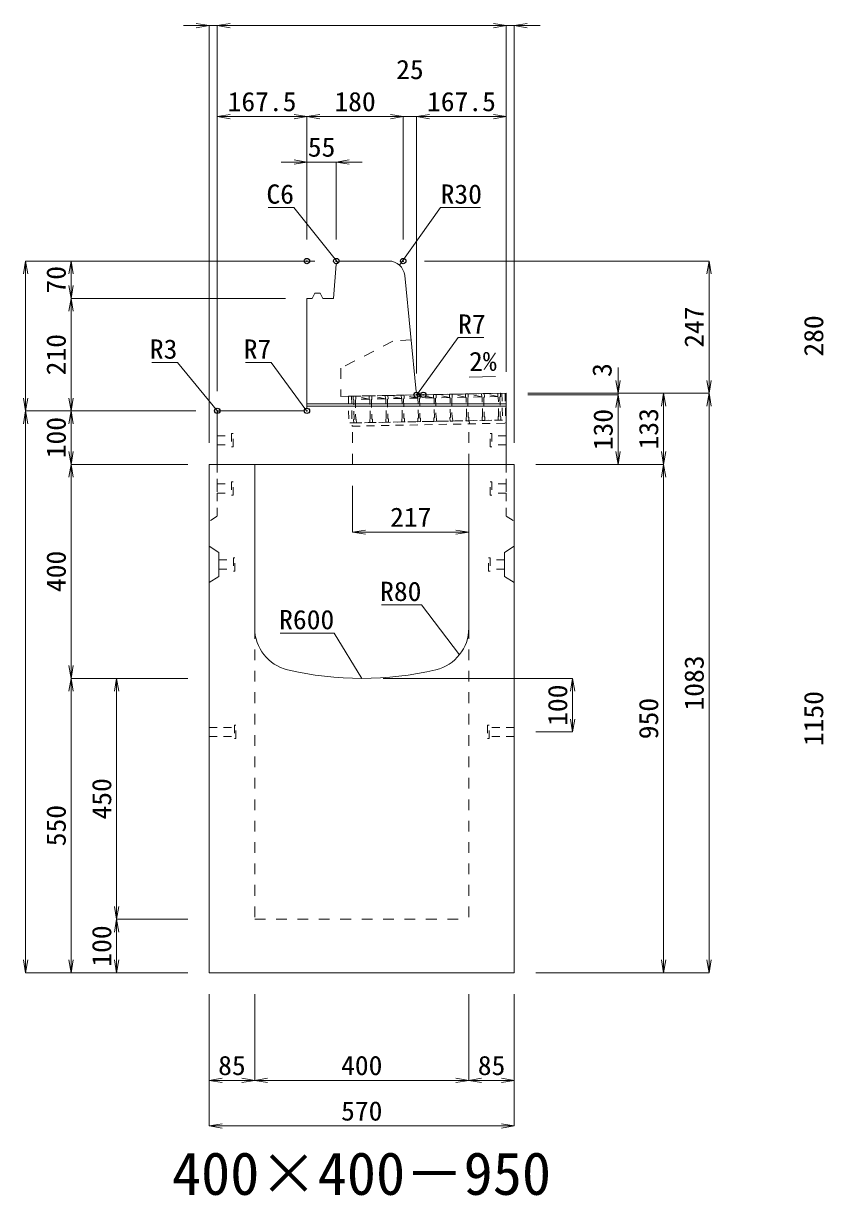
# Model space of a CAD drawing. Units: millimetres at full size; some dimension numbers follow another scale. Extents: x -18734 to 51600, y -18820 to 17820.
# Drawn here: x 31918 to 33413, y -7586 to -5396 of the extents above; entities that cross this region are included whole.
import ezdxf
from ezdxf.enums import TextEntityAlignment as Align

# ---------------------------------------------------------------- set-up
doc = ezdxf.new("R2010")
doc.units = ezdxf.units.MM
doc.header["$LTSCALE"] = 20
doc.header["$PDMODE"] = 32
doc.header["$PDSIZE"] = 10
doc.linetypes.add('USER1', pattern=[2, 1, -1])
doc.linetypes.add('USER2', pattern=[1.35, 0.75, -0.6])
for name, color, linetype, lineweight in [('インサート', 3, 'USER2', 9), ('グレーチング', 7, 'USER2', 5), ('受枠', 3, 'USER2', 9), ('寸法線', 7, 'Continuous', 13), ('引出線', 4, 'Continuous', 13), ('本体', 2, 'Continuous', 13), ('目地', 132, 'Continuous', 5)]:
    doc.layers.add(name, color=color, linetype=linetype, lineweight=lineweight)
doc.layers.add('作業エリア', color=11, linetype='Continuous')
doc.layers.add('文字', color=7, linetype='Continuous')
doc.styles.add('ＭＳ 明朝', font='')
doc.styles.get('ＭＳ 明朝').set_extended_font_data('MS Mincho')

# ---------------------------------------------------------------- blocks, each defined once
blk = doc.blocks.new('open_arrow')
at = {"color": 0, "linetype": 'Continuous', "lineweight": -2}
blk.add_lwpolyline([(7.5, 1.25), (0, 0), (7.5, -1.25)], dxfattribs=at)

msp = doc.modelspace()

# ---------------------------------------------------------------- linework, layer by layer
at = {"layer": 'インサート'}
for p, q in [((32280, -6166.5), (32307, -6166.5)), ((32280, -6166.5), (32280, -6183.5)), ((32310, -6162.5), (32307, -6162.5)), ((32307, -6162.5), (32307, -6187.5)), ((32310, -6187.5), (32310, -6162.5)), ((32790, -6162.5), (32793, -6162.5)), ((32790, -6187.5), (32790, -6162.5)), ((32793, -6162.5), (32793, -6187.5)), ((32820, -6166.5), (32793, -6166.5)), ((32820, -6166.5), (32820, -6183.5)), ((32280, -6183.5), (32307, -6183.5)), ((32307, -6187.5), (32310, -6187.5)), ((32793, -6187.5), (32790, -6187.5)), ((32820, -6183.5), (32793, -6183.5)), ((32280, -6256.5), (32307, -6256.5)), ((32280, -6256.5), (32280, -6273.5)), ((32310, -6252.5), (32307, -6252.5)), ((32307, -6252.5), (32307, -6277.5)), ((32310, -6277.5), (32310, -6252.5)), ((32790, -6252.5), (32793, -6252.5)), ((32790, -6277.5), (32790, -6252.5)), ((32793, -6252.5), (32793, -6277.5)), ((32820, -6256.5), (32793, -6256.5)), ((32820, -6256.5), (32820, -6273.5)), ((32280, -6273.5), (32307, -6273.5)), ((32307, -6277.5), (32310, -6277.5)), ((32793, -6277.5), (32790, -6277.5)), ((32820, -6273.5), (32793, -6273.5)), ((32313.2, -6394.5), (32310.2, -6394.5)), ((32310.2, -6394.5), (32310.2, -6419.5)), ((32313.2, -6419.5), (32313.2, -6394.5)), ((32786.8, -6394.5), (32789.8, -6394.5)), ((32786.8, -6419.5), (32786.8, -6394.5)), ((32789.8, -6394.5), (32789.8, -6419.5)), ((32283.2, -6398.5), (32310.2, -6398.5)), ((32283.2, -6398.5), (32283.2, -6415.5)), ((32283.2, -6415.5), (32310.2, -6415.5)), ((32816.8, -6398.5), (32789.8, -6398.5)), ((32816.8, -6415.5), (32789.8, -6415.5)), ((32816.8, -6398.5), (32816.8, -6415.5)), ((32310.2, -6419.5), (32313.2, -6419.5)), ((32789.8, -6419.5), (32786.8, -6419.5)), ((32265, -6711.5), (32312, -6711.5)), ((32265, -6711.5), (32265, -6728.5)), ((32315, -6707.5), (32312, -6707.5)), ((32312, -6707.5), (32312, -6732.5)), ((32315, -6732.5), (32315, -6707.5)), ((32788, -6707.5), (32785, -6707.5)), ((32785, -6707.5), (32785, -6732.5)), ((32788, -6732.5), (32788, -6707.5)), ((32835, -6711.5), (32788, -6711.5)), ((32835, -6728.5), (32835, -6711.5)), ((32265, -6728.5), (32312, -6728.5)), ((32312, -6732.5), (32315, -6732.5)), ((32785, -6732.5), (32788, -6732.5)), ((32835, -6728.5), (32788, -6728.5))]:
    msp.add_line(p, q, dxfattribs=at)
at = {"layer": 'グレーチング'}
for p, q in [((32533.97, -6092.54), (32808.92, -6087.21)), ((32774.04, -6093.89), (32748.93, -6088.38)), ((32804.04, -6093.31), (32778.92, -6087.8)), ((32564.08, -6097.95), (32538.97, -6092.44)), ((32564.08, -6097.95), (32539.08, -6098.44)), ((32594.07, -6097.37), (32568.96, -6091.86)), ((32594.07, -6097.37), (32569.08, -6097.86)), ((32624.07, -6096.79), (32598.96, -6091.28)), ((32624.07, -6096.79), (32599.07, -6097.28)), ((32654.06, -6096.21), (32628.95, -6090.7)), ((32654.06, -6096.21), (32629.07, -6096.7)), ((32684.06, -6095.63), (32658.95, -6090.12)), ((32684.06, -6095.63), (32659.06, -6096.12)), ((32714.05, -6095.05), (32688.94, -6089.54)), ((32714.05, -6095.05), (32689.06, -6095.54)), ((32744.05, -6094.47), (32718.93, -6088.96)), ((32744.05, -6094.47), (32719.05, -6094.95)), ((32774.04, -6093.89), (32749.05, -6094.37)), ((32804.04, -6093.31), (32779.04, -6093.79)), ((32534.94, -6142.53), (32809.89, -6137.21))]:
    msp.add_line(p, q, dxfattribs=at)
for points in [[(32749.05, -6094.37), (32748.06, -6095.39), (32748.76, -6131.39), (32749.78, -6132.37), (32749.9, -6138.37), (32744.9, -6138.46), (32744.78, -6132.46), (32745.76, -6131.44), (32745.07, -6095.45), (32744.05, -6094.47), (32743.93, -6088.47), (32748.93, -6088.38)], [(32779.04, -6093.79), (32778.06, -6094.81), (32778.76, -6130.81), (32779.78, -6131.79), (32779.89, -6137.79), (32774.89, -6137.88), (32774.78, -6131.88), (32775.76, -6130.86), (32775.06, -6094.87), (32774.04, -6093.89), (32773.92, -6087.89), (32778.92, -6087.8)], [(32804.89, -6137.3), (32804.77, -6131.3), (32805.75, -6130.28), (32805.05, -6094.29), (32804.04, -6093.31), (32803.92, -6087.31), (32808.92, -6087.21), (32809.03, -6093.21), (32808.05, -6094.23), (32808.75, -6130.23), (32809.77, -6131.21), (32809.89, -6137.21)], [(32533.97, -6092.54), (32538.97, -6092.44), (32539.08, -6098.44), (32538.1, -6099.46), (32538.8, -6135.45), (32539.82, -6136.43), (32539.94, -6142.43), (32534.94, -6142.53), (32534.82, -6136.53), (32535.8, -6135.51), (32535.1, -6099.52), (32534.09, -6098.53)], [(32568.8, -6134.87), (32569.81, -6135.85), (32569.93, -6141.85), (32564.93, -6141.95), (32564.82, -6135.95), (32565.8, -6134.93), (32565.1, -6098.93), (32564.08, -6097.95), (32563.96, -6091.96), (32568.96, -6091.86), (32569.08, -6097.86), (32568.1, -6098.88)], [(32598.79, -6134.29), (32599.81, -6135.27), (32599.92, -6141.27), (32594.93, -6141.37), (32594.81, -6135.37), (32595.79, -6134.35), (32595.09, -6098.35), (32594.07, -6097.37), (32593.96, -6091.38), (32598.96, -6091.28), (32599.07, -6097.28), (32598.09, -6098.3)], [(32628.78, -6133.71), (32629.8, -6134.69), (32629.92, -6140.69), (32624.92, -6140.79), (32624.8, -6134.79), (32625.78, -6133.77), (32625.09, -6097.77), (32624.07, -6096.79), (32623.95, -6090.79), (32628.95, -6090.7), (32629.07, -6096.7), (32628.09, -6097.72)], [(32658.78, -6133.13), (32659.8, -6134.11), (32659.91, -6140.11), (32654.91, -6140.2), (32654.8, -6134.21), (32655.78, -6133.19), (32655.08, -6097.19), (32654.06, -6096.21), (32653.95, -6090.21), (32658.95, -6090.12), (32659.06, -6096.12), (32658.08, -6097.14)], [(32685.77, -6132.61), (32685.08, -6096.61), (32684.06, -6095.63), (32683.94, -6089.63), (32688.94, -6089.54), (32689.06, -6095.54), (32688.08, -6096.55), (32688.77, -6132.55), (32689.79, -6133.53), (32689.91, -6139.53), (32684.91, -6139.62), (32684.79, -6133.63)], [(32715.77, -6132.03), (32715.07, -6096.03), (32714.05, -6095.05), (32713.94, -6089.05), (32718.93, -6088.96), (32719.05, -6094.95), (32718.07, -6095.97), (32718.77, -6131.97), (32719.79, -6132.95), (32719.9, -6138.95), (32714.9, -6139.04), (32714.79, -6133.04)]]:
    msp.add_lwpolyline(points, close=True, dxfattribs=at)
at = {"layer": '作業エリア'}
for p in [(32447.5, -5840), (32447.5, -5840), (32502.5, -5840), (32627.5, -5840), (32652.5, -6090), (32665, -6090), (32280, -6120), (32447.5, -6120)]:
    msp.add_point(p, dxfattribs=at)
at = {"layer": '受枠'}
for p, q in [((32524.97, -6092.71), (32817.92, -6087.04)), ((32811.92, -6087.16), (32812.89, -6137.15)), ((32817.92, -6087.04), (32819, -6143.03)), ((32524.97, -6092.71), (32525.94, -6142.7)), ((32530.97, -6092.59), (32532.05, -6148.58)), ((32812.89, -6137.15), (32525.94, -6142.7)), ((32532.05, -6148.58), (32819, -6143.03))]:
    msp.add_line(p, q, dxfattribs=at)
at = {"layer": '受枠', "linetype": 'Continuous'}
msp.add_line((32750.9, -6138.35), (32751.01, -6144.35), dxfattribs=at)
at = {"layer": '寸法線'}
for p, q in [((32328, -5400.05), (32217, -5400.05)), ((32265, -6180), (32265, -5400.05)), ((32280, -5400.05), (32820, -5400.05)), ((32280, -6083), (32280, -5400.05)), ((32280, -6083), (32280, -5400.05)), ((32772, -5400.05), (32883, -5400.05)), ((32820, -6047), (32820, -5400.05)), ((32820, -6047), (32820, -5400.05)), ((32835, -6180), (32835, -5400.05)), ((32280, -5570.05), (32447.5, -5570.05)), ((32280, -6083), (32280, -5570.05)), ((32447.5, -5800), (32447.5, -5570.05)), ((32447.5, -5570.05), (32627.5, -5570.05)), ((32447.5, -5800), (32447.5, -5570.05)), ((32579.5, -5570.05), (32700.5, -5570.05)), ((32627.5, -5800), (32627.5, -5570.05)), ((32627.5, -5800), (32627.5, -5570.05)), ((32652.5, -6050), (32652.5, -5570.05)), ((32652.5, -5570.05), (32820, -5570.05)), ((32652.5, -6050), (32652.5, -5570.05)), ((32820, -6047), (32820, -5570.05)), ((32399.5, -5655.05), (32550.5, -5655.05)), ((32447.5, -5800), (32447.5, -5655.05)), ((32502.5, -5800), (32502.5, -5655.05)), ((31922.06, -5840), (31922.06, -6120)), ((32462.5, -5840), (31922.06, -5840)), ((32007.06, -5910), (32007.06, -5840)), ((32462.5, -5840), (32007.06, -5840)), ((32667.5, -5840), (33198.78, -5840)), ((33198.78, -5840), (33198.78, -6087)), ((32007.06, -6120), (32007.06, -5910)), ((32407.5, -5910), (32007.06, -5910)), ((32407.5, -5910), (32007.06, -5910)), ((33028.78, -6039), (33028.78, -6138)), ((32860, -6087), (33028.78, -6087)), ((32860, -6087), (33113.78, -6087)), ((32860, -6087), (33198.78, -6087)), ((32860, -6087), (33198.78, -6087)), ((33113.78, -6087), (33113.78, -6220)), ((33198.78, -6087), (33198.78, -7170)), ((32860, -6090), (33028.78, -6090)), ((32860, -6090), (33028.78, -6090)), ((33028.78, -6090), (33028.78, -6220)), ((32240, -6120), (31922.06, -6120)), ((31922.06, -7170), (31922.06, -6120)), ((32240, -6120), (31922.06, -6120)), ((32007.06, -6220), (32007.06, -6120)), ((32240, -6120), (32007.06, -6120)), ((32240, -6120), (32007.06, -6120)), ((32007.06, -6220), (32007.06, -6620)), ((32225, -6220), (32007.06, -6220)), ((32225, -6220), (32007.06, -6220)), ((32875, -6220), (33028.78, -6220)), ((32875, -6220), (33113.78, -6220)), ((32875, -6220), (33113.78, -6220)), ((33113.78, -6220), (33113.78, -7170)), ((32533, -6260), (32533, -6346.67)), ((32533, -6346.67), (32750, -6346.67)), ((32225, -6620), (32007.06, -6620)), ((32007.06, -7170), (32007.06, -6620)), ((32225, -6620), (32007.06, -6620)), ((32092.06, -6620), (32092.06, -7070)), ((32225, -6620), (32092.06, -6620)), ((32590, -6620), (32943.78, -6620)), ((32943.78, -6620), (32943.78, -6720)), ((32875, -6720), (32943.78, -6720)), ((32225, -7070), (32092.06, -7070)), ((32092.06, -7070), (32092.06, -7170)), ((32225, -7070), (32092.06, -7070)), ((32225, -7170), (31922.06, -7170)), ((32225, -7170), (32007.06, -7170)), ((32225, -7170), (32092.06, -7170)), ((32875, -7170), (33113.78, -7170)), ((32875, -7170), (33198.78, -7170)), ((32265, -7210), (32265, -7371.16)), ((32265, -7210), (32265, -7456.16)), ((32350, -7210), (32350, -7371.16)), ((32350, -7210), (32350, -7371.16)), ((32750, -7210), (32750, -7371.16)), ((32750, -7210), (32750, -7371.16)), ((32835, -7210), (32835, -7371.16)), ((32835, -7210), (32835, -7456.16)), ((32265, -7371.16), (32350, -7371.16)), ((32350, -7371.16), (32750, -7371.16)), ((32750, -7371.16), (32835, -7371.16)), ((32265, -7456.16), (32835, -7456.16))]:
    msp.add_line(p, q, dxfattribs=at)
at = {"layer": '引出線'}
for points in [[(32505.29, -5842.99), (32423.41, -5740.07), (32375.07, -5740.07)], [(32620.48, -5847.76), (32697.4, -5740.07), (32772.08, -5740.07)], [(32654.14, -6088.19), (32730, -5982.98), (32777.93, -5982.98)], [(32280.88, -6120.88), (32205.62, -6029.7), (32157.89, -6029.7)], [(32445.45, -6117.95), (32380.97, -6029.7), (32333.04, -6029.7)], [(32751.14, -6056.74), (32799.85, -6055.77), (32751.11, -6056.74)], [(32732.76, -6575.58), (32661.5, -6482.47), (32586.83, -6482.47)], [(32550, -6620), (32498.63, -6535.25), (32397.63, -6535.25)]]:
    msp.add_lwpolyline(points, dxfattribs=at)
at = {"layer": '本体'}
for p, q in [((32497.5, -5910), (32502.07, -5845.98)), ((32502.07, -5845.98), (32508.5, -5840)), ((32600.35, -5840), (32508.5, -5840)), ((32651.87, -6083.7), (32630.2, -5867.01)), ((32447.5, -5910), (32447.5, -6113)), ((32447.5, -5910), (32457.5, -5910)), ((32457.5, -5910), (32462.5, -5900)), ((32462.5, -5900), (32472.5, -5900)), ((32472.5, -5900), (32477.5, -5910)), ((32477.5, -5910), (32497.5, -5910)), ((32665, -6090), (32820, -6087)), ((32820, -6220), (32820, -6087)), ((32665, -6090), (32658.83, -6090)), ((32280, -6123), (32280, -6220)), ((32440.5, -6120), (32283, -6120)), ((32265, -6220), (32265, -7170)), ((32350, -6220), (32265, -6220)), ((32820, -6220), (32280, -6220)), ((32350, -6220), (32350, -6525.96)), ((32750, -6525.96), (32750, -6220)), ((32835, -6220), (32750, -6220)), ((32835, -7170), (32835, -6220)), ((32265, -7170), (32835, -7170))]:
    msp.add_line(p, q, dxfattribs=at)
at = {"layer": '本体', "linetype": 'USER1'}
for p, q in [((32608, -5990), (32511, -6040)), ((32642.2, -5987), (32608, -5990)), ((32511, -6040), (32511, -6092.98)), ((32511, -6092.98), (32665, -6090)), ((32533, -6220), (32533, -6142.56)), ((32750, -6220), (32750, -6138.36))]:
    msp.add_line(p, q, dxfattribs=at)
at = {"layer": '本体', "linetype": 'USER2', "lineweight": 9}
for p, q in [((32280, -6220), (32280, -6317)), ((32820, -6220), (32820, -6317)), ((32280, -6317), (32265, -6326.5)), ((32820, -6317), (32835, -6326.5))]:
    msp.add_line(p, q, dxfattribs=at)
at = {"layer": '本体', "lineweight": 9}
for p, q in [((32265, -6373), (32283.2, -6384.5)), ((32835, -6373), (32816.8, -6384.5)), ((32283.2, -6384.5), (32283.2, -6429.5)), ((32816.8, -6384.5), (32816.8, -6429.5)), ((32265, -6441), (32283.2, -6429.5)), ((32835, -6441), (32816.8, -6429.5))]:
    msp.add_line(p, q, dxfattribs=at)
at = {"layer": '本体', "linetype": 'USER1', "lineweight": 15}
for p, q in [((32350, -6525.96), (32350, -7070)), ((32750, -6525.96), (32750, -7070)), ((32350, -7070), (32750, -7070))]:
    msp.add_line(p, q, dxfattribs=at)
at = {"layer": '本体'}
for centre, radius, start, end in [((32600.35, -5870), 30, 5.71059, 90), ((32658.83, -6083), 7, 185.71059, 270), ((32283, -6123), 3, 90, 180), ((32440.5, -6113), 7, 270, 0), ((32430, -6525.96), 80, 180, 256.65764), ((32670, -6525.96), 80, 283.34236, 0), ((32550, -6020), 600, 256.65764, 283.34236)]:
    msp.add_arc(centre, radius, start, end, dxfattribs=at)
at = {"layer": '目地'}
for p, q in [((32820, -6107), (32447.5, -6107)), ((32820, -6111), (32447.5, -6111))]:
    msp.add_line(p, q, dxfattribs=at)

# ---------------------------------------------------------------- block references
at = {"layer": '寸法線', "xscale": 3.2, "yscale": 3.2}
for p, rotation in [((32265, -5400.05), 180), ((32820, -5400.05), 180), ((32820, -5400.05), 180), ((32447.5, -5570.05), 180), ((32627.5, -5570.05), 180), ((32627.5, -5570.05), 180), ((32820, -5570.05), 180), ((32447.5, -5655.05), 180), ((31922.06, -5840), 270), ((32007.06, -5840), 270), ((33198.78, -5840), 270), ((32007.06, -5910), 90), ((32007.06, -5910), 270), ((33028.78, -6087), 90), ((33198.78, -6087), 90), ((33113.78, -6087), 270), ((33198.78, -6087), 270), ((31922.06, -6120), 90), ((32007.06, -6120), 90), ((33028.78, -6090), 270), ((33028.78, -6090), 270), ((31922.06, -6120), 270), ((32007.06, -6120), 270), ((32007.06, -6220), 90), ((33028.78, -6220), 90), ((33113.78, -6220), 90), ((32007.06, -6220), 270), ((33113.78, -6220), 270), ((32750, -6346.67), 180), ((32007.06, -6620), 90), ((32007.06, -6620), 270), ((32092.06, -6620), 270), ((32943.78, -6620), 270), ((32943.78, -6720), 90), ((32092.06, -7070), 90), ((32092.06, -7070), 270), ((31922.06, -7170), 90), ((32007.06, -7170), 90), ((32092.06, -7170), 90), ((33113.78, -7170), 90), ((33198.78, -7170), 90), ((32350, -7371.16), 180), ((32750, -7371.16), 180), ((32835, -7371.16), 180), ((32835, -7456.16), 180)]:
    msp.add_blockref('open_arrow', p, dxfattribs=dict(at, rotation=rotation))
for p in [(32280, -5400.05), (32280, -5400.05), (32835, -5400.05), (32280, -5570.05), (32447.5, -5570.05), (32652.5, -5570.05), (32652.5, -5570.05), (32502.5, -5655.05), (32533, -6346.67), (32265, -7371.16), (32350, -7371.16), (32750, -7371.16), (32265, -7456.16)]:
    msp.add_blockref('open_arrow', p, dxfattribs=at)
at = {"layer": '引出線', "xscale": 0.0533, "yscale": 0.0533}
for p, rotation in [((32505.29, -5842.99), 128.5), ((32620.48, -5847.76), 54.5), ((32751.14, -6056.74), 1.1), ((32654.14, -6088.19), 54.2), ((32280.88, -6120.88), 129.5), ((32445.45, -6117.95), 126.2), ((32732.76, -6575.58), 127.4), ((32550, -6620), 121.2)]:
    msp.add_blockref('open_arrow', p, dxfattribs=dict(at, rotation=rotation))

# ---------------------------------------------------------------- texts
at = {"layer": '寸法線', "style": 'ＭＳ 明朝', "width": 1.05}
for s, p in [('25', (32640, -5482.05)), ('167.5', (32363.75, -5542.05)), ('180', (32537.5, -5542.05)), ('167.5', (32736.25, -5542.05)), ('55', (32475, -5627.05)), ('217', (32641.5, -6318.67)), ('85', (32307.5, -7343.16)), ('400', (32550, -7343.16)), ('85', (32792.5, -7343.16)), ('570', (32550, -7428.16))]:
    msp.add_text(s, height=36.03, dxfattribs=at).set_placement(p, align=Align.MIDDLE_CENTER)
for s, p in [('70', (31979.06, -5875)), ('247', (33170.78, -5963.5)), ('280', (33394.06, -5980)), ('210', (31979.06, -6015)), ('3', (32998.78, -6043.66)), ('130', (33000.78, -6155)), ('133', (33085.78, -6153.5)), ('100', (31979.06, -6170)), ('400', (31979.06, -6420)), ('1083', (33170.78, -6628.5)), ('100', (32915.78, -6670)), ('1150', (33394.06, -6695)), ('950', (33085.78, -6695)), ('450', (32064.06, -6845)), ('550', (31979.06, -6895)), ('100', (32064.06, -7120))]:
    msp.add_text(s, height=36.03, rotation=90, dxfattribs=at).set_placement(p, align=Align.MIDDLE_CENTER)
at = {"layer": '引出線', "style": 'ＭＳ 明朝', "width": 1.05}
for s, p in [('C6', (32423.41, -5696.87)), ('R3', (32205.62, -5986.5)), ('R7', (32380.97, -5986.5)), ('R80', (32661.5, -6439.27)), ('R600', (32498.63, -6492.05))]:
    msp.add_text(s, height=36.03, dxfattribs=at).set_placement(p, align=Align.TOP_RIGHT)
for s, p in [('R30', (32697.4, -5696.87)), ('R7', (32730, -5939.78))]:
    msp.add_text(s, height=36.03, dxfattribs=at).set_placement(p, align=Align.TOP_LEFT)
msp.add_text('2%', height=36.03, rotation=1.146, dxfattribs=at).set_placement((32750.17, -6009.85), align=Align.TOP_LEFT)
at = {"layer": '文字', "style": 'ＭＳ 明朝'}
msp.add_text('400×400－950', height=80.06, dxfattribs=at).set_placement((32549.52, -7544.97), align=Align.MIDDLE_CENTER)

doc.saveas('drawing.dxf')
